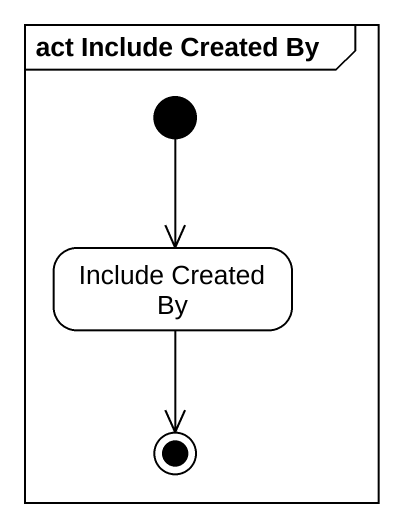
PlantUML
@startuml
mainframe act Include Created By
hide empty description
state "Include Created By" as Include_Created_By
[*] --> Include_Created_By
Include_Created_By --> [*]
@enduml
